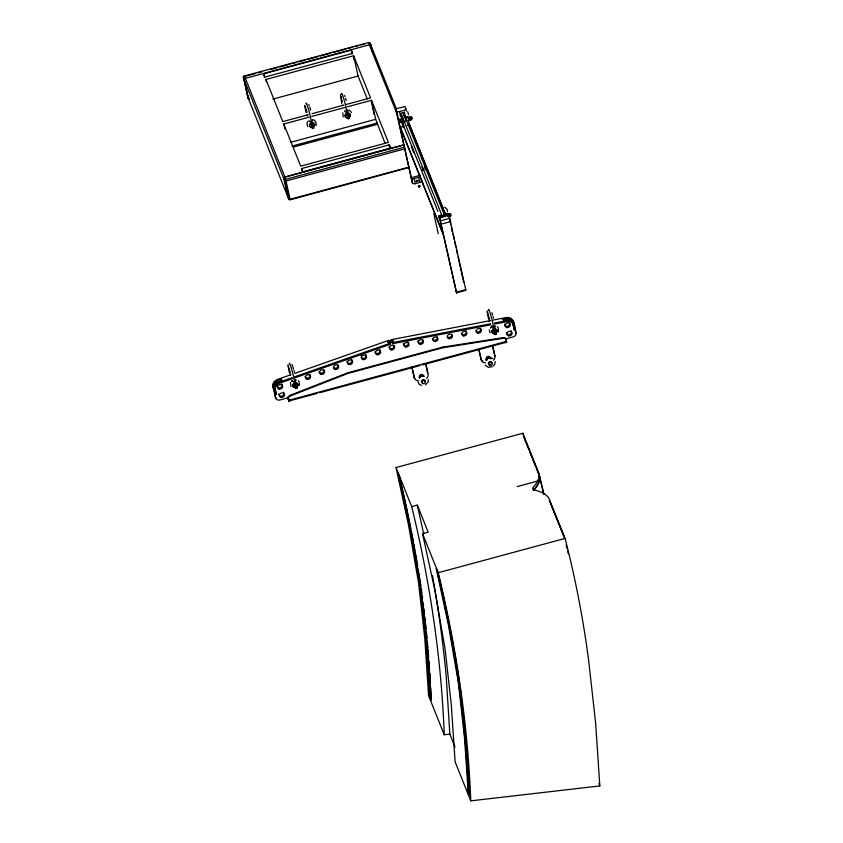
<?xml version="1.0" encoding="UTF-8"?>
<svg xmlns="http://www.w3.org/2000/svg" width="843" height="843" viewBox="0 0 843 843"><rect width="100%" height="100%" fill="white"/><g stroke="black" fill="none" stroke-linecap="round" stroke-linejoin="round"><path stroke-width="1.26" d="M408.623 114.933L407.727 111.666M447.464 211.762L447.085 209.306L444.619 207.115M402.143 118.874L401.805 118.294M287.937 364.745L289.476 373.228M487.064 310.867L488.603 319.36M444.967 214.638L445.431 213.448M308.949 120.507L309.118 121.234L311.446 122.109L312.901 120.212L312.384 119.464M342.311 105.712L342.627 105.112M289.992 375.409L290.308 374.819M292.194 380.583L292.363 381.321L294.692 382.185L296.135 380.298L295.377 379.445M489.119 321.541L489.34 321.004M316.157 125.428L315.956 122.161L313.944 119.78M342.732 112.814L343.249 116.892M290.413 382.511L290.94 386.589M299.402 385.504L299.202 382.237M498.529 331.636L498.329 328.37M399.993 118.663L400.773 122.446L400.035 119.685M438.834 215.492L439.593 219.317L438.971 216.735M290.413 400.71L290.54 400.035M506.137 342.353L505.305 341.963M340.446 94.542L341.794 103.541M438.94 216.493L440.963 215.671L440.394 214.986M401.11 122.383L401.026 121.698M307.695 121.466L306.926 123.468L307.695 126.513M409.487 167.378L289.686 199.97L288.654 198.99L284.628 180.676L285.587 179.338L403.744 147.377M289.233 400.004L288.706 400.53L289.339 401.078M506.053 342.458L506.264 341.678M417.728 181.582C419.266 179.306 414.461 180.528 416.79 181.835M419.751 186.861C420.857 184.954 417.116 186.419 419.234 187.072M493.418 365.978L494.925 363.891L495.126 361.384M345.04 110.328L344.682 111.613L347.01 112.488L348.454 110.591L347.695 109.738M491.859 326.157L491.49 327.442L493.819 328.317L495.262 326.42L494.367 325.577M533.461 490.415L534.146 489.836A35.891 19.284 -13.9 0 0 539.625 477.454L539.351 475.968L543.746 494.398M290.445 400.604L317.094 393.407M249.117 98.821A1.233 1.033 -21.9 0 1 248.179 98.083L243.269 76.281L368.718 42.519C371.837 42.045 371.131 49.695 372.364 51.539M425.452 384.829L428.075 381.974L428.276 379.466M307.326 114.574L307.115 115.923M402.143 118.874L400.13 119.896M506.042 342.353L504.925 342.679M492.301 366.737L488.36 367.348L485.262 365.114M274.829 393.776L275.735 397.896A3.699 3.109 -21.9 0 0 279.96 399.982L287.779 397.864L288.749 400.204L288.306 397.949A2.466 2.076 -21.9 0 1 289.929 395.378L347.727 372.806L442.733 347.105L503.419 337.621A2.466 2.076 -21.9 0 1 505.926 339.076L506.717 342.448L506.348 341.794M287.273 397.053L289.065 401.384L288.548 398.57A2.466 2.076 -21.9 0 1 290.182 395.989L347.98 373.417L442.986 347.716L503.661 338.243A2.466 2.076 -21.9 0 1 506.169 339.697M291.077 374.671L277.484 379.434A6.649 5.595 -21.9 0 0 272.847 386.484L275.155 394.545L276.335 394.218L275.218 389.129A5.416 4.552 -21.9 0 1 279.001 383.396L292.584 378.623M294.776 373.365L388.665 340.382L389.329 342.205L388.665 340.382M389.002 341.225L387.843 341.636L388.36 342.922L389.519 342.511L390.183 344.334L295.061 377.748M292.268 377.632L278.675 382.406A6.649 5.595 -21.9 0 0 274.038 389.455L275.155 394.545M294.734 376.768L389.856 343.354L390.183 344.334M289.592 400.33L289.023 400.783L289.697 401.089M406.874 116.524C404.25 118.315 410.962 117.177 408.855 120.212M447.644 216.124L447.075 214.217L444.978 214.575M245.461 76.249L255.629 73.499M258.169 72.814L261.983 71.781M270.877 69.379L277.221 67.661M279.76 66.976L289.929 64.226M292.468 63.531L296.283 62.508M298.822 61.813L305.177 60.095M307.716 59.41L317.874 56.66M320.414 55.975L330.582 53.225M333.122 52.54L345.83 49.105M348.37 48.409L352.184 47.377M354.724 46.692L358.528 45.659M361.078 44.974L364.882 43.941M248.179 98.083L244.143 79.758A1.233 1.033 -21.9 0 1 245.113 78.42L369.613 44.742A1.233 1.033 -21.9 0 1 371.025 45.438M263.659 73.836L351.373 50.106L352.669 53.341L264.955 77.071L263.659 73.836L264.491 77.651M266.483 82.013L265.924 79.474L353.628 55.754L370.53 97.883L346.378 104.416M272.932 99.095L358.096 76.06L367.253 98.873M308.243 114.732L282.816 121.603L265.924 79.474M312.058 113.7L343.839 105.101M284.902 129.095L283.785 124.016L309.212 117.145M311.752 116.45L344.808 107.514M347.348 106.829L371.5 100.285L388.402 142.414L300.688 166.145L283.785 124.016M311.236 123.731L312.584 128.526L311.236 123.731L312.426 123.415L313.406 126.26M347.643 116.45L348.138 118.905L346.8 114.111L347.98 113.794L348.812 116.418M311.678 124.838L312.869 124.522M346.8 114.111L347.242 115.228L348.422 114.901M312.426 128.231L313.796 128.147L313.301 126.239M347.98 118.61L349.35 118.526L348.591 115.839L349.013 117.335L348.728 116.576M421.679 180.56A2.466 1.317 -12.4 0 1 419.803 182.436L415.304 183.658A2.466 1.317 -12.4 0 1 412.438 183.057L395.62 108.831L405.083 106.608L406.389 111.002M395.841 109.105L396.579 110.96A2.466 1.317 -12.4 0 0 399.445 111.561L402.828 110.644M290.519 142.372L375.683 119.327L385.156 143.521M437.907 211.382L403.86 126.503L400.962 113.299L403.333 112.656L445.157 216.936M292.005 146.081L377.169 123.036M293.554 147.009L377.453 124.311M408.76 117.514C409.635 116.956 408.855 122.762 410.762 119.105A1.38 1.159 -21.9 0 0 411.837 117.609A1.38 1.159 -21.9 0 0 410.256 116.829L408.792 117.23L409.54 120.127L411.005 119.727A1.38 1.159 -21.9 0 0 412.09 118.231A1.38 1.159 -21.9 0 0 410.509 117.451L409.034 117.851M396.579 110.96L399.93 126.197A2.466 1.317 -12.4 0 0 402.796 126.787L403.86 126.503M301.657 168.558L389.361 144.827L390.657 148.062L302.943 171.782L301.657 168.558L302.489 172.362M288.654 198.99L283.733 178.453A1.233 1.033 -21.9 0 1 284.692 177.114L404.113 144.806M283.806 178.663A1.475 1.243 -21.9 0 1 284.966 177.062L403.881 144.891M405.483 148.663L286.062 180.971L290.087 199.296L408.244 167.325M456.484 292.879L465.916 290.266L449.129 216.43A2.466 1.317 -12.4 0 0 446.263 215.829L441.764 217.051A2.466 1.317 -12.4 0 0 439.888 218.927L456.643 293.195L443.555 235.418L400.056 126.966L411.215 177.736L420.467 175.239M411.215 177.736L411.321 177.978A2.466 1.317 -12.4 0 0 414.187 178.579L418.686 177.357A2.466 1.317 -12.4 0 0 420.214 176.545M450.626 215.06A1.38 1.159 -21.9 0 0 449.098 213.669L447.675 214.68M450.468 215.355A1.38 1.159 -21.9 0 1 449.604 215.945L449.846 216.556A1.38 1.159 -21.9 0 0 450.931 215.06A1.38 1.159 -21.9 0 0 449.351 214.291L447.875 214.68L447.58 213.911L448.339 216.345M440.636 220.782L449.877 218.284M441.574 224.048L450.826 221.551M456.537 292.089L465.779 289.581M274.797 388.95L273.617 389.266L274.112 390.509M273.648 389.445L274.165 390.731L273.69 388.581A6.649 5.595 -21.9 0 1 278.338 381.563L281.825 380.341L281.309 379.055L277.821 380.277A6.649 5.595 -21.9 0 0 273.185 387.327L273.648 389.445L274.829 389.129M294.481 383.818L295.83 388.602L294.481 383.818L295.661 383.491L297.01 388.286L296.409 386.884M494.493 332.764L494.957 334.734L493.608 329.94L494.788 329.624L495.779 332.469M294.924 384.924L296.104 384.598M493.608 329.94L494.051 331.057L495.241 330.73M513.303 325.798L514.483 325.472M295.672 388.317L296.852 387.991M494.799 334.439L496.169 334.355L495.673 332.448M513.998 328.97L514.346 329.834L515.526 329.508L514.409 324.418A6.649 5.595 -21.9 0 0 507.37 320.54L494.451 323.027M505.4 338.991L513.229 336.873A3.699 3.109 -21.9 0 0 516.106 332.869L515.199 328.749L514.019 329.065L512.892 323.902A5.416 4.552 -21.9 0 0 512.491 322.848M288.917 400.246L506.538 341.373M319.634 392.722L419.888 365.599M422.427 364.914L506.495 342.174M396.031 467.559L522.881 433.239L539.046 473.682A38.588 20.675 -12.4 0 1 533.471 486.896A4.563 2.445 -12.4 0 0 534.757 490.089A38.588 20.675 -12.4 0 1 548.804 497.992L565.073 538.414A1412.151 1187.597 -21.9 0 1 588.699 660.859L595.643 723.157L599.837 785.929L470.763 800.85L455.094 761.766L451.332 705.085L445.062 648.836L434.999 590.932L422.543 533.651L428.149 532.133L417.317 505.115L411.711 506.632L396.031 467.559L408.497 524.852L418.549 582.745L424.819 638.994L428.581 695.675L444.25 734.759L449.846 734.116L455.03 747.035M524.81 439.245L539.573 476.074A38.588 20.675 -12.4 0 1 533.998 489.288L533.356 489.256A4.563 2.445 -12.4 0 0 533.155 489.909M517.202 486.59L537.476 481.1M564.22 537.191L550.047 502.165M422.543 533.651L438.212 572.724L565.073 538.414M391.394 340.72L391.268 339.676L490.679 320.551M493.26 320.055L506.179 317.569A6.649 5.595 -21.9 0 1 513.218 321.457L514.061 325.272M490.7 324.808L392.585 343.691L392.121 341.805L393.323 341.573L392.806 340.287L391.605 340.519L391.268 339.676M513.988 324.239L514.536 325.704L514.061 323.554A6.649 5.595 -21.9 0 0 507.022 319.676L503.429 320.393L502.913 319.107L506.527 318.433A6.649 5.595 -21.9 0 1 513.566 322.321L514.019 324.418M392.121 341.805L392.459 342.648L490.584 323.765M392.248 342.848L393.439 342.616M494.578 324.06L507.486 321.583A5.416 4.552 -21.9 0 1 513.229 324.745L514.346 329.834M429.93 697.435L431.331 699.996L429.93 697.435L426.263 642.598L419.993 586.349L409.94 528.445L397.949 473.176L399.002 475.789M441.258 586.865L437.591 571.059L436.2 568.54L448.191 623.809L458.244 681.702L464.514 737.952L468.181 792.789L469.583 795.36L469.456 792.778M491.606 358.054L492.807 358.465M421.511 385.43L419.308 384.345L417.991 382.111M407.475 116.45L408.307 117.63M446.316 213.29L447.148 214.47M248.127 96.355L247.284 95.849M349.497 110.159L351.52 112.54M341.267 97.24L340.646 96.618L341.394 98.473M305.714 106.861L305.092 106.239L307.094 112.33M497.349 326.757L498.002 327.558M298.222 380.625L298.875 381.436M400.351 119.537L400.857 120.992M487.707 312.785L487.38 312.363L489.657 319.286M288.569 366.652L288.253 366.231L290.529 373.164M549.33 500.394L549.762 501.185M506.264 341.152L506.295 340.762M291.984 364.524L292.447 365.62M308.801 104.564L309.202 105.533M515.526 329.508L514.704 327.505L515.61 331.626A3.699 3.109 -21.9 0 1 515.473 333.28M503.166 319.086L503.661 320.319M503.419 337.621L503.661 338.243M410.256 116.829L410.509 117.451M449.098 213.669L449.351 214.291M410.762 119.105L411.005 119.727M495.979 334.123L494.788 329.624M409.287 119.506L409.54 120.127M408.339 119.885L409.182 123.689L445.662 214.659M444.988 213.427L409.298 124.458L409.856 126.998M490.068 332.722L489.309 329.919M400.962 113.299L442.786 217.578M396.463 109.021L371.046 45.67A1.475 1.243 -21.9 0 0 369.36 44.837L397.706 115.502M412.585 149.464L413.702 152.246L411.848 146.872L412.216 148.537M493.355 360.172A4.921 4.141 -21.9 0 0 494.957 356.02L494.462 354.777A4.921 4.141 -21.9 0 1 494.525 355.872M368.718 42.519L369.613 44.742M399.93 126.197L443.239 234.164A2.466 1.317 -12.4 0 1 443.576 233.1M550.247 502.386L564.209 537.191M526.264 442.87L528.687 448.919M529.657 451.332L532.081 457.38M533.05 459.793L535.474 465.842M536.443 468.265L539.351 475.515L541.29 483.197A1412.025 1187.492 -21.9 0 1 543.724 493.281M454.725 286.199L454.619 285.946A2.466 1.317 -12.4 0 1 454.967 284.881M478.803 349.824L481.205 359.74A4.921 4.141 -21.9 0 0 485.579 362.711M442.733 347.105L442.986 347.716M347.98 113.794L349.171 118.294M598.878 783.526L599.837 785.929M411.953 367.917L414.356 377.822A4.921 4.141 -21.9 0 0 418.729 380.794M313.607 127.915L313.164 126.808A2.645 2.223 -21.9 0 0 313.712 123.025A2.645 2.223 -21.9 0 0 309.56 124.659A2.645 2.223 -21.9 0 0 312.553 127.135M284.966 177.062L245.376 78.378A1.475 1.243 -21.9 0 0 244.217 79.98L248.148 97.851L287.737 196.535A1.475 1.243 -21.9 0 0 288.864 197.431M244.217 76.197L245.113 78.42M284.692 177.114L285.587 179.338M243.258 77.535L244.143 79.758M244.217 79.98L284.628 180.676M347.727 372.806L347.98 373.417M468.181 792.789L469.235 795.402C466.369 727.973 457.738 660.786 442.596 594.989M289.929 395.378L290.182 395.989M281.088 379.16L281.583 380.404M288.306 397.949L288.548 398.57M276.335 394.218L274.881 388.286A5.416 4.552 -21.9 0 1 274.797 387.148M344.597 95.491L345.019 96.587M494.051 331.057L494.599 332.795M425.293 169.274L425.546 169.833L425.346 168.547M405.873 120.855L406.126 121.413L405.926 120.127M347.242 115.228L347.622 116.745M491.922 312.69L492.744 315.24M292.795 366.557L293.606 369.108M389.519 342.511L389.845 343.501M403.386 121.129C404.503 124.237 402.522 116.429 402.912 119.337M402.585 121.107L402.859 121.782L402.153 119.327M347.569 116.555L347.822 117.651L347.548 116.903M309.739 107.029L310.688 110.138M345.609 98.357L346.252 100.517M341.7 99.421L342.332 101.571M444.514 216.04L444.019 214.68L444.124 215.534M441.374 216.999L440.994 216.166M439.593 217.452L439.192 216.366L439.656 218.474M405.673 119.211L405.209 118.336M400.815 121.645L400.436 120.222M313.248 126.039L313.122 126.007M312.068 126.355C311.457 124.585 312.479 128.473 312.173 126.756M296.494 386.115L296.272 385.63M295.303 386.442C294.65 384.661 296.009 388.865 295.229 386.6M445.378 216.282L444.935 215.313M442.28 217.146L441.648 215.323L441.964 217.062M425.23 168.084L424.598 166.261L424.914 167.999M406.305 119.39L406.769 120.728L406.094 118.473M313.174 126.197L313.438 126.977L313.354 126.429M296.42 386.284L296.683 387.053L296.325 385.904M493.166 316.715L493.566 318.233M294.038 370.583L294.439 372.1M306.083 112.572L304.597 105.459M495.547 332.405C495.126 330.224 496.011 334.355 495.726 332.637M494.356 332.732C493.945 330.561 494.83 334.682 494.535 332.964M525.758 442.501L524.767 438.571L524.904 439.224M438.212 572.724C456.442 647.487 467.844 723.916 470.763 800.85M436.832 569.699L441.195 588.151M411.711 506.632C429.93 581.396 441.332 657.835 444.25 734.759M399.34 475.694L400.804 481.933M398.286 473.092L400.762 483.271M438.307 575.927L443.302 597.698M401.099 483.176L403.281 492.702M400.056 480.563L407.095 511.891M441.532 588.056L445.431 605.969M423.671 533.809L417.317 505.115M403.544 493.893L405.125 501.048M402.237 490.089C418.423 558.972 428.096 629.331 430.984 700.038M493.819 328.317L493.197 325.345A8.862 0.664 74.9 0 0 490.489 314.207A8.862 0.664 74.9 0 0 488.466 309.95M492.776 346.104L494.957 356.02M492.828 347.348L494.188 353.544M479.024 349.824L481.205 359.74M453.081 234.196L454.198 239.264M454.756 241.804L455.873 246.883M456.432 249.423L457.549 254.502M458.107 257.041L463.692 282.426M449.129 216.43L450.805 224.038M451.363 226.577L452.48 231.656A2.466 1.317 -12.4 0 0 452.111 231.235M439.888 218.927L443.239 234.164M433.797 213.448L438.265 233.764M404.229 111.613L405.631 117.957M418.686 177.357L419.803 182.436M403.333 112.656L404.387 117.462M399.445 111.561L400.562 116.64M401.963 122.983L402.796 126.787M414.187 178.579L415.304 183.658M411.321 177.978L412.438 183.057M370.13 43.214L370.931 46.871M389.361 144.827L390.204 148.642M388.96 144.954L389.508 147.493M371.5 100.285L375.683 119.327M371.373 101.687L374.155 114.374M425.926 364.187L428.107 374.102A4.921 4.141 -21.9 0 1 426.505 378.265M425.704 364.197L427.612 372.869M353.628 55.754L358.096 76.06M353.502 57.145L354.06 59.684M351.373 50.106L352.205 53.92M411.9 366.673L414.356 377.822M347.01 112.488L346.389 109.537A8.883 0.664 74.9 0 0 343.744 98.599A8.883 0.664 74.9 0 0 341.636 93.942M312.426 123.415L312.922 125.681M311.446 122.109L310.835 119.158A8.883 0.664 74.9 0 0 307.98 107.556A8.883 0.664 74.9 0 0 306.125 104.142M295.661 383.491L296.156 385.757M294.692 382.185L294.07 379.213A8.862 0.664 74.9 0 0 291.351 368.075A8.862 0.664 74.9 0 0 289.339 363.818M274.333 392.543L275.239 396.653A3.699 3.109 -21.9 0 0 276.051 398.054M405.388 502.238L409.161 520.184M445.684 607.16L451.416 635.949M444.64 604.547C458.118 666.444 465.821 729.49 468.529 792.757M409.645 522.576L410.847 528.572M408.36 518.772C420.773 577.55 427.633 637.392 430.278 697.393M411.321 530.974L413.165 540.584M451.637 637.15L453.197 645.569M413.829 544.188L414.946 550.205M453.408 646.781L454.693 654.01M415.588 553.83L417.685 565.885M455.115 656.423L456.548 664.874M456.748 666.086L458.128 674.548M418.887 573.145L421.005 586.454M458.508 676.971L459.635 684.242M460.099 687.751L460.7 692.419M421.384 588.878L421.995 593.556M422.301 595.885L422.606 598.224M461.005 694.758L461.574 699.437M423.175 602.903L423.607 606.412M462.006 702.946L462.417 706.455M462.681 708.805L463.092 712.314M423.892 608.751L424.429 613.441M392.459 342.648L392.585 343.691M463.471 715.833L464.093 721.703M424.84 616.95L425.346 621.649M425.589 623.989L426.084 628.688M464.335 724.053L464.925 729.922M426.432 632.208L427.001 638.088M465.252 733.452L465.8 739.332M427.327 641.618L427.854 647.498M466.01 741.682L466.611 748.753M428.054 649.858L428.644 656.929M466.896 752.283L467.444 759.364M429.003 661.639L429.519 668.72M467.77 764.085L468.244 771.166M429.846 673.441L430.373 681.713M468.697 778.258L469.151 786.54M430.699 687.635L431.205 697.424M449.846 734.116L446.137 675.359A1717.728 1444.586 -21.9 0 0 432.512 575.6M249.275 98.736A1.475 1.243 -21.9 0 1 248.148 97.851M288.696 197.504A1.233 1.033 -21.9 0 1 287.758 196.767M312.005 127.556A2.645 2.223 -21.9 0 1 309.834 124.585A2.645 2.223 -21.9 0 1 314.017 123.457A2.645 2.223 -21.9 0 1 313.322 127.198M347.432 117.62A2.645 2.223 -21.9 0 1 345.272 114.648A2.645 2.223 -21.9 0 1 349.445 113.51A2.645 2.223 -21.9 0 1 348.76 117.261M455.736 291.025A2.466 1.317 -12.4 0 1 455.726 290.498M409.182 123.689A2.466 1.317 -12.4 0 1 407.306 125.575M405.831 108.462A2.466 1.317 -12.4 0 1 403.955 110.338M494.251 333.449A2.645 2.223 -21.9 0 1 492.08 330.477A2.645 2.223 -21.9 0 1 496.253 329.339A2.645 2.223 -21.9 0 1 495.568 333.09M295.124 387.316A2.645 2.223 -21.9 0 1 292.953 384.345A2.645 2.223 -21.9 0 1 297.126 383.217A2.645 2.223 -21.9 0 1 296.441 386.958M407.928 341.836A2.645 2.223 -21.9 0 1 406.769 345.598A2.645 2.223 -21.9 0 1 403.375 343.628M422.965 340.056A2.645 2.223 -21.9 0 1 420.562 342.996A2.645 2.223 -21.9 0 1 417.833 340.846M511.543 331.657A2.645 2.223 -21.9 0 1 509.13 334.597A2.645 2.223 -21.9 0 1 506.401 332.448M510.953 330.656A2.645 2.223 -21.9 0 1 511.332 331.109M509.72 320.804A5.416 4.552 -21.9 0 1 510.858 321.257M509.72 323.364A2.645 2.223 -21.9 0 1 507.307 326.304A2.645 2.223 -21.9 0 1 504.578 324.155M509.13 322.363A2.645 2.223 -21.9 0 1 509.499 322.816M506.517 318.412A6.649 5.595 -21.9 0 1 513.556 322.289M507.033 319.697A6.649 5.595 -21.9 0 1 514.072 323.586M393.86 345.145A2.645 2.223 -21.9 0 1 392.322 348.444A2.645 2.223 -21.9 0 1 388.971 347.063M490.615 328.169A2.645 2.223 -21.9 0 1 492.08 326.136M495.168 326.378A2.645 2.223 -21.9 0 1 495.547 326.842M392.701 340.34A21.17 17.808 -21.9 0 0 387.97 341.615L388.465 342.859A21.17 17.808 -21.9 0 1 393.196 341.573M465.757 330.709A2.645 2.223 -21.9 0 1 465.21 334.144A2.645 2.223 -21.9 0 1 461.458 333.628M480.584 328.38A2.645 2.223 -21.9 0 1 479.372 331.541A2.645 2.223 -21.9 0 1 475.916 330.846M451.88 334.492A2.645 2.223 -21.9 0 1 447.37 336.863M437.211 336.726A2.645 2.223 -21.9 0 1 435.683 340.035A2.645 2.223 -21.9 0 1 432.333 338.654M282.142 384.924A2.645 2.223 -21.9 0 1 279.728 387.875A2.645 2.223 -21.9 0 1 276.999 385.715M281.562 383.923A2.645 2.223 -21.9 0 1 281.931 384.387M283.965 393.217A2.645 2.223 -21.9 0 1 281.562 396.168A2.645 2.223 -21.9 0 1 278.833 394.008M283.385 392.227A2.645 2.223 -21.9 0 1 283.754 392.68M275.039 385.999A5.416 4.552 -21.9 0 1 275.587 384.903M276.409 383.923A5.416 4.552 -21.9 0 1 277.452 383.122M380.067 350.53A2.645 2.223 -21.9 0 1 377.991 353.407A2.645 2.223 -21.9 0 1 374.966 351.91M379.476 349.529A2.645 2.223 -21.9 0 1 379.856 349.993M291.625 381.447A2.645 2.223 -21.9 0 1 291.931 380.888M309.908 374.555A2.645 2.223 -21.9 0 1 308.38 377.864A2.645 2.223 -21.9 0 1 305.018 376.473M323.891 369.645A2.645 2.223 -21.9 0 1 322.363 372.954A2.645 2.223 -21.9 0 1 319.012 371.563M337.885 364.734A2.645 2.223 -21.9 0 1 333.575 367.653M352.079 360.361A2.645 2.223 -21.9 0 1 349.676 363.301A2.645 2.223 -21.9 0 1 346.947 361.152M351.499 359.36A2.645 2.223 -21.9 0 1 351.868 359.813M365.493 354.439A2.645 2.223 -21.9 0 1 364.945 357.885A2.645 2.223 -21.9 0 1 361.183 357.369M361.078 355.641A2.645 2.223 -21.9 0 1 361.384 355.072M274.734 382.775A5.416 4.552 -21.9 0 1 276.599 380.994M414.935 378.444A4.921 4.141 -21.9 0 1 413.86 376.589M419.54 377.042A1.949 1.644 -21.9 0 1 421.163 374.471A1.949 1.644 -21.9 0 1 423.07 376.494M422.722 382.754A1.812 1.528 -21.9 0 1 421.626 380.878A1.812 1.528 -21.9 0 1 423.892 379.687A1.812 1.528 -21.9 0 1 424.988 381.563M423.976 376.21A2.508 2.107 -21.9 0 0 419.35 378.022A2.645 2.223 -21.9 0 1 423.924 376.189M419.856 377.443A1.949 1.644 -21.9 0 1 420.183 376.589M420.52 376.231A1.949 1.644 -21.9 0 1 420.931 375.946M422.838 375.873A1.949 1.644 -21.9 0 1 423.481 376.463M419.656 377.854A2.708 2.276 -21.9 0 1 423.65 376.284M482.733 360.994A4.921 4.141 -21.9 0 1 480.71 358.496M489.151 364.524A1.812 1.528 -21.9 0 1 489.383 361.816A1.812 1.528 -21.9 0 1 491.933 363.07M490.489 364.629A1.812 1.528 -21.9 0 1 489.572 364.661M486.274 360.467A2.645 2.223 -21.9 0 1 491.142 358.56M486.4 360.456A2.508 2.107 -21.9 0 1 487.844 357.316A2.508 2.107 -21.9 0 1 491.026 358.633M486.369 360.382A2.708 2.276 -21.9 0 1 491.016 358.549M486.896 360.193A1.949 1.644 -21.9 0 1 486.811 358.918M487.033 358.507A1.949 1.644 -21.9 0 1 489.688 357.79M490.331 358.38A1.949 1.644 -21.9 0 1 490.489 358.781M486.664 359.297A1.949 1.644 -21.9 0 1 487.517 356.526A1.949 1.644 -21.9 0 1 490.025 357.98M522.881 433.239A1412.151 1187.597 -21.9 0 1 524.167 438.265M566.159 544.863A1412.151 1187.597 -21.9 0 1 567.086 548.645M567.697 551.164A1412.151 1187.597 -21.9 0 1 568.298 553.682M409.782 117.82C410.615 120.391 412.111 115.87 409.782 117.82M410.035 118.442C410.857 121.013 412.364 116.492 410.035 118.442M418.339 186.134C419.35 189.285 421.226 183.711 418.339 186.134M448.634 214.659C449.456 217.231 450.952 212.699 448.634 214.659M448.876 215.281C449.698 217.842 451.205 213.321 448.876 215.281M422.227 166.903L423.175 170.465L422.227 166.903M346.905 117.883A2.645 2.223 -21.9 0 0 350.309 114.964A2.645 2.223 -21.9 0 0 346.073 114.1A2.645 2.223 -21.9 0 0 346.905 117.883M493.713 333.712A2.645 2.223 -21.9 0 0 497.117 330.793A2.645 2.223 -21.9 0 0 492.881 329.929A2.645 2.223 -21.9 0 0 493.713 333.712M294.586 387.59A2.645 2.223 -21.9 0 0 297.99 384.661A2.645 2.223 -21.9 0 0 293.754 383.807A2.645 2.223 -21.9 0 0 294.586 387.59M420.056 344.218A2.645 2.223 -21.9 0 0 423.46 341.289A2.645 2.223 -21.9 0 0 419.224 340.435A2.645 2.223 -21.9 0 0 420.056 344.218M405.599 347A2.645 2.223 -21.9 0 0 409.003 344.07A2.645 2.223 -21.9 0 0 404.766 343.217A2.645 2.223 -21.9 0 0 405.599 347M506.801 327.527A2.645 2.223 -21.9 0 0 510.215 324.597A2.645 2.223 -21.9 0 0 505.969 323.744A2.645 2.223 -21.9 0 0 506.801 327.527M508.624 335.82A2.645 2.223 -21.9 0 0 512.038 332.89A2.645 2.223 -21.9 0 0 507.792 332.037A2.645 2.223 -21.9 0 0 508.624 335.82M391.152 349.845A2.645 2.223 -21.9 0 0 394.566 346.916A2.645 2.223 -21.9 0 0 390.32 346.062A2.645 2.223 -21.9 0 0 391.152 349.845M477.886 333.09A2.645 2.223 -21.9 0 0 481.29 330.161A2.645 2.223 -21.9 0 0 477.054 329.307A2.645 2.223 -21.9 0 0 477.886 333.09M463.429 335.872A2.645 2.223 -21.9 0 0 466.832 332.943A2.645 2.223 -21.9 0 0 462.596 332.089A2.645 2.223 -21.9 0 0 463.429 335.872M448.971 338.654A2.645 2.223 -21.9 0 0 452.375 335.725A2.645 2.223 -21.9 0 0 448.139 334.871A2.645 2.223 -21.9 0 0 448.971 338.654M434.514 341.436A2.645 2.223 -21.9 0 0 437.917 338.507A2.645 2.223 -21.9 0 0 433.681 337.653A2.645 2.223 -21.9 0 0 434.514 341.436M279.223 389.087A2.645 2.223 -21.9 0 0 282.637 386.168A2.645 2.223 -21.9 0 0 278.401 385.304A2.645 2.223 -21.9 0 0 279.223 389.087M281.056 397.38A2.645 2.223 -21.9 0 0 284.46 394.461A2.645 2.223 -21.9 0 0 280.224 393.597A2.645 2.223 -21.9 0 0 281.056 397.38M335.187 369.434A2.645 2.223 -21.9 0 0 338.591 366.505A2.645 2.223 -21.9 0 0 334.355 365.651A2.645 2.223 -21.9 0 0 335.187 369.434M321.194 374.345A2.645 2.223 -21.9 0 0 324.597 371.426A2.645 2.223 -21.9 0 0 320.361 370.562A2.645 2.223 -21.9 0 0 321.194 374.345M377.148 354.692A2.645 2.223 -21.9 0 0 380.562 351.763A2.645 2.223 -21.9 0 0 376.315 350.909A2.645 2.223 -21.9 0 0 377.148 354.692M363.164 359.603A2.645 2.223 -21.9 0 0 366.568 356.684A2.645 2.223 -21.9 0 0 362.332 355.82A2.645 2.223 -21.9 0 0 363.164 359.603M349.171 364.524A2.645 2.223 -21.9 0 0 352.585 361.594A2.645 2.223 -21.9 0 0 348.338 360.741A2.645 2.223 -21.9 0 0 349.171 364.524M307.21 379.266A2.645 2.223 -21.9 0 0 310.614 376.336A2.645 2.223 -21.9 0 0 306.378 375.483A2.645 2.223 -21.9 0 0 307.21 379.266M423.06 383.618A1.812 1.528 -21.9 0 0 425.399 381.616A1.812 1.528 -21.9 0 0 422.491 381.025A1.812 1.528 -21.9 0 0 423.06 383.618M489.92 365.525A1.812 1.528 -21.9 0 0 492.249 363.523A1.812 1.528 -21.9 0 0 489.34 362.943A1.812 1.528 -21.9 0 0 489.92 365.525"/></g></svg>
